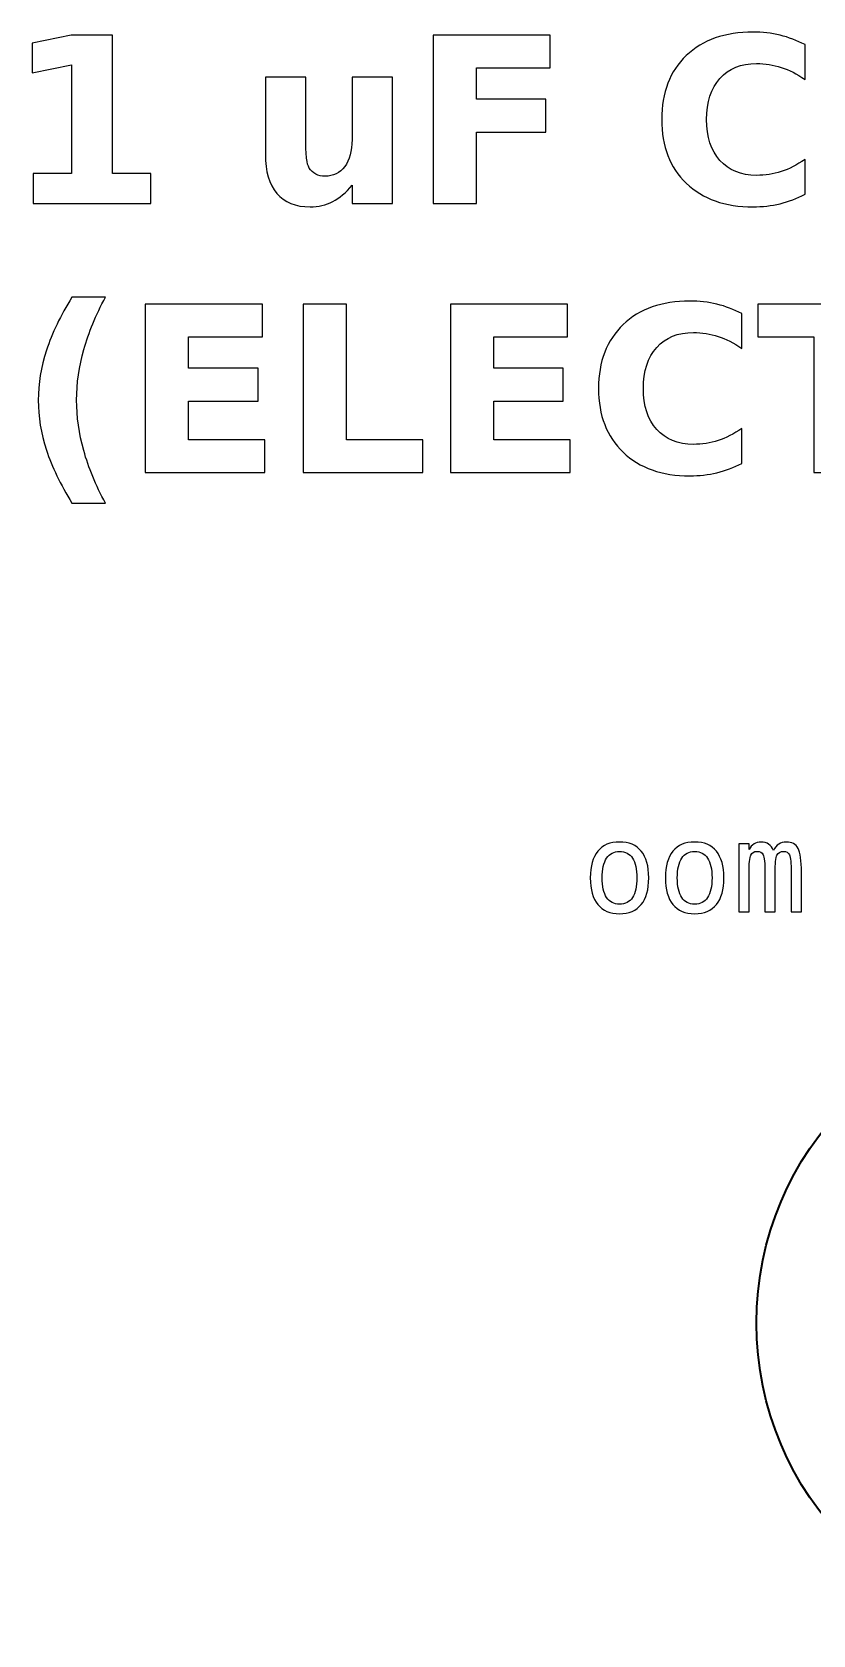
# Model space of a CAD drawing. Header units: centimetres. Extents: x -11.33 to -9.65, y -15.1 to -13.82.
# Drawn here: x -11.331 to -10.705, y -15.1 to -13.815 of the extents above; entities that cross this region are included whole.
import ezdxf

# ---------------------------------------------------------------- set-up
doc = ezdxf.new("R2010")
doc.units = ezdxf.units.CM
doc.header["$MEASUREMENT"] = 0
doc.layers.add('Layer 1', color=7, linetype='Continuous')

msp = doc.modelspace()

# ---------------------------------------------------------------- linework, layer by layer
at = {"layer": 'Layer 1', "color": 7, "lineweight": 35}
msp.add_ellipse((-10.5, -14.85), major_axis=(0, 0.25), ratio=1, dxfattribs=at)
at = {"layer": 'Layer 1', "color": 250}
for points, knots in [([(-11.32972, -13.9288), (-11.32972, -13.9288), (-11.29897, -13.9288), (-11.29897, -13.9288), (-11.29897, -13.9288), (-11.29897, -13.9288), (-11.29897, -13.84154), (-11.29897, -13.84154), (-11.29897, -13.84154), (-11.29897, -13.84154), (-11.33052, -13.84805), (-11.33052, -13.84805), (-11.33052, -13.84805), (-11.33052, -13.84805), (-11.33052, -13.82435), (-11.33052, -13.82435), (-11.33052, -13.82435), (-11.33052, -13.82435), (-11.29916, -13.81783), (-11.29916, -13.81783), (-11.29916, -13.81783), (-11.29916, -13.81783), (-11.26607, -13.81783), (-11.26607, -13.81783), (-11.26607, -13.81783), (-11.26607, -13.81783), (-11.26607, -13.9288), (-11.26607, -13.9288), (-11.26607, -13.9288), (-11.26607, -13.9288), (-11.23532, -13.9288), (-11.23532, -13.9288), (-11.23532, -13.9288), (-11.23532, -13.9288), (-11.23532, -13.95285), (-11.23532, -13.95285), (-11.23532, -13.95285), (-11.23532, -13.95285), (-11.32972, -13.95285), (-11.32972, -13.95285), (-11.32972, -13.95285), (-11.32972, -13.95285), (-11.32972, -13.9288), (-11.32972, -13.9288)], [0, 0, 0, 0, 0.0909091, 0.0909091, 0.0909091, 0.0909091, 0.1818182, 0.1818182, 0.1818182, 0.1818182, 0.2727273, 0.2727273, 0.2727273, 0.2727273, 0.3636364, 0.3636364, 0.3636364, 0.3636364, 0.4545455, 0.4545455, 0.4545455, 0.4545455, 0.5454545, 0.5454545, 0.5454545, 0.5454545, 0.6363636, 0.6363636, 0.6363636, 0.6363636, 0.7272727, 0.7272727, 0.7272727, 0.7272727, 0.8181818, 0.8181818, 0.8181818, 0.8181818, 0.9090909, 0.9090909, 0.9090909, 0.9090909, 1, 1, 1, 1]), ([(-11.00921, -13.81783), (-11.00921, -13.81783), (-10.91525, -13.81783), (-10.91525, -13.81783), (-10.91525, -13.81783), (-10.91525, -13.81783), (-10.91525, -13.84416), (-10.91525, -13.84416), (-10.91525, -13.84416), (-10.91525, -13.84416), (-10.97439, -13.84416), (-10.97439, -13.84416), (-10.97439, -13.84416), (-10.97439, -13.84416), (-10.97439, -13.86929), (-10.97439, -13.86929), (-10.97439, -13.86929), (-10.97439, -13.86929), (-10.91877, -13.86929), (-10.91877, -13.86929), (-10.91877, -13.86929), (-10.91877, -13.86929), (-10.91877, -13.89562), (-10.91877, -13.89562), (-10.91877, -13.89562), (-10.91877, -13.89562), (-10.97439, -13.89562), (-10.97439, -13.89562), (-10.97439, -13.89562), (-10.97439, -13.89562), (-10.97439, -13.95285), (-10.97439, -13.95285), (-10.97439, -13.95285), (-10.97439, -13.95285), (-11.00921, -13.95285), (-11.00921, -13.95285), (-11.00921, -13.95285), (-11.00921, -13.95285), (-11.00921, -13.81783), (-11.00921, -13.81783)], [0, 0, 0, 0, 0.1, 0.1, 0.1, 0.1, 0.2, 0.2, 0.2, 0.2, 0.3, 0.3, 0.3, 0.3, 0.4, 0.4, 0.4, 0.4, 0.5, 0.5, 0.5, 0.5, 0.6, 0.6, 0.6, 0.6, 0.7, 0.7, 0.7, 0.7, 0.8, 0.8, 0.8, 0.8, 0.9, 0.9, 0.9, 0.9, 1, 1, 1, 1]), ([(-10.71112, -13.94544), (-10.71751, -13.94874), (-10.72418, -13.95124), (-10.73112, -13.95294), (-10.73112, -13.95294), (-10.73804, -13.95464), (-10.74529, -13.95547), (-10.75282, -13.95547), (-10.75282, -13.95547), (-10.77529, -13.95547), (-10.79311, -13.94918), (-10.80626, -13.93661), (-10.80626, -13.93661), (-10.81941, -13.92405), (-10.82598, -13.90701), (-10.82598, -13.88546), (-10.82598, -13.88546), (-10.82598, -13.86389), (-10.81941, -13.84682), (-10.80626, -13.83425), (-10.80626, -13.83425), (-10.79311, -13.82169), (-10.77529, -13.81539), (-10.75282, -13.81539), (-10.75282, -13.81539), (-10.74529, -13.81539), (-10.73804, -13.81623), (-10.73112, -13.81792), (-10.73112, -13.81792), (-10.72418, -13.81962), (-10.71751, -13.82212), (-10.71112, -13.82543), (-10.71112, -13.82543), (-10.71112, -13.82543), (-10.71112, -13.85336), (-10.71112, -13.85336), (-10.71112, -13.85336), (-10.71757, -13.84895), (-10.72393, -13.84574), (-10.7302, -13.8437), (-10.7302, -13.8437), (-10.73646, -13.84163), (-10.74307, -13.84061), (-10.75001, -13.84061), (-10.75001, -13.84061), (-10.76242, -13.84061), (-10.77221, -13.84459), (-10.77931, -13.85256), (-10.77931, -13.85256), (-10.78644, -13.86052), (-10.78999, -13.87148), (-10.78999, -13.88546), (-10.78999, -13.88546), (-10.78999, -13.89942), (-10.78644, -13.91034), (-10.77931, -13.91831), (-10.77931, -13.91831), (-10.77221, -13.92627), (-10.76242, -13.93025), (-10.75001, -13.93025), (-10.75001, -13.93025), (-10.74307, -13.93025), (-10.73646, -13.92924), (-10.7302, -13.92717), (-10.7302, -13.92717), (-10.72393, -13.92513), (-10.71757, -13.92192), (-10.71112, -13.91751), (-10.71112, -13.91751), (-10.71112, -13.91751), (-10.71112, -13.94544), (-10.71112, -13.94544)], [0, 0, 0, 0, 0.0555556, 0.0555556, 0.0555556, 0.0555556, 0.1111111, 0.1111111, 0.1111111, 0.1111111, 0.1666667, 0.1666667, 0.1666667, 0.1666667, 0.2222222, 0.2222222, 0.2222222, 0.2222222, 0.2777778, 0.2777778, 0.2777778, 0.2777778, 0.3333333, 0.3333333, 0.3333333, 0.3333333, 0.3888889, 0.3888889, 0.3888889, 0.3888889, 0.4444444, 0.4444444, 0.4444444, 0.4444444, 0.5, 0.5, 0.5, 0.5, 0.5555556, 0.5555556, 0.5555556, 0.5555556, 0.6111111, 0.6111111, 0.6111111, 0.6111111, 0.6666667, 0.6666667, 0.6666667, 0.6666667, 0.7222222, 0.7222222, 0.7222222, 0.7222222, 0.7777778, 0.7777778, 0.7777778, 0.7777778, 0.8333333, 0.8333333, 0.8333333, 0.8333333, 0.8888889, 0.8888889, 0.8888889, 0.8888889, 0.9444444, 0.9444444, 0.9444444, 0.9444444, 1, 1, 1, 1]), ([(-11.14358, -13.91343), (-11.14358, -13.91343), (-11.14358, -13.85157), (-11.14358, -13.85157), (-11.14358, -13.85157), (-11.14358, -13.85157), (-11.11102, -13.85157), (-11.11102, -13.85157), (-11.11102, -13.85157), (-11.11102, -13.85157), (-11.11102, -13.8617), (-11.11102, -13.8617), (-11.11102, -13.8617), (-11.11102, -13.86719), (-11.11105, -13.87407), (-11.11111, -13.88235), (-11.11111, -13.88235), (-11.11117, -13.89065), (-11.1112, -13.89618), (-11.1112, -13.89895), (-11.1112, -13.89895), (-11.1112, -13.9071), (-11.11099, -13.91297), (-11.11055, -13.91655), (-11.11055, -13.91655), (-11.11015, -13.92013), (-11.10941, -13.92272), (-11.10839, -13.92436), (-11.10839, -13.92436), (-11.10707, -13.92649), (-11.10534, -13.92809), (-11.10321, -13.92924), (-11.10321, -13.92924), (-11.10105, -13.93038), (-11.09861, -13.93096), (-11.09583, -13.93096), (-11.09583, -13.93096), (-11.08907, -13.93096), (-11.08376, -13.92837), (-11.0799, -13.92319), (-11.0799, -13.92319), (-11.07604, -13.918), (-11.07413, -13.91081), (-11.07413, -13.90158), (-11.07413, -13.90158), (-11.07413, -13.90158), (-11.07413, -13.85157), (-11.07413, -13.85157), (-11.07413, -13.85157), (-11.07413, -13.85157), (-11.04175, -13.85157), (-11.04175, -13.85157), (-11.04175, -13.85157), (-11.04175, -13.85157), (-11.04175, -13.95285), (-11.04175, -13.95285), (-11.04175, -13.95285), (-11.04175, -13.95285), (-11.07413, -13.95285), (-11.07413, -13.95285), (-11.07413, -13.95285), (-11.07413, -13.95285), (-11.07413, -13.93819), (-11.07413, -13.93819), (-11.07413, -13.93819), (-11.07901, -13.94411), (-11.08419, -13.94847), (-11.08962, -13.95128), (-11.08962, -13.95128), (-11.09509, -13.95408), (-11.10111, -13.95547), (-11.10768, -13.95547), (-11.10768, -13.95547), (-11.11938, -13.95547), (-11.12827, -13.95189), (-11.13441, -13.9447), (-11.13441, -13.9447), (-11.14053, -13.93754), (-11.14358, -13.92711), (-11.14358, -13.91343)], [0, 0, 0, 0, 0.05, 0.05, 0.05, 0.05, 0.1, 0.1, 0.1, 0.1, 0.15, 0.15, 0.15, 0.15, 0.2, 0.2, 0.2, 0.2, 0.25, 0.25, 0.25, 0.25, 0.3, 0.3, 0.3, 0.3, 0.35, 0.35, 0.35, 0.35, 0.4, 0.4, 0.4, 0.4, 0.45, 0.45, 0.45, 0.45, 0.5, 0.5, 0.5, 0.5, 0.55, 0.55, 0.55, 0.55, 0.6, 0.6, 0.6, 0.6, 0.65, 0.65, 0.65, 0.65, 0.7, 0.7, 0.7, 0.7, 0.75, 0.75, 0.75, 0.75, 0.8, 0.8, 0.8, 0.8, 0.85, 0.85, 0.85, 0.85, 0.9, 0.9, 0.9, 0.9, 0.95, 0.95, 0.95, 0.95, 1, 1, 1, 1]), ([(-11.27169, -14.19286), (-11.27169, -14.19286), (-11.29854, -14.19286), (-11.29854, -14.19286), (-11.29854, -14.19286), (-11.30777, -14.17798), (-11.31459, -14.16381), (-11.31898, -14.15038), (-11.31898, -14.15038), (-11.32339, -14.13699), (-11.32558, -14.12368), (-11.32558, -14.11047), (-11.32558, -14.11047), (-11.32558, -14.09726), (-11.32336, -14.08389), (-11.31895, -14.07037), (-11.31895, -14.07037), (-11.3145, -14.05682), (-11.30771, -14.04268), (-11.29854, -14.0279), (-11.29854, -14.0279), (-11.29854, -14.0279), (-11.27169, -14.0279), (-11.27169, -14.0279), (-11.27169, -14.0279), (-11.2794, -14.04219), (-11.28518, -14.05617), (-11.28903, -14.06982), (-11.28903, -14.06982), (-11.29289, -14.08346), (-11.29484, -14.09695), (-11.29484, -14.11028), (-11.29484, -14.11028), (-11.29484, -14.12362), (-11.29292, -14.13711), (-11.2891, -14.15081), (-11.2891, -14.15081), (-11.28527, -14.16449), (-11.27946, -14.1785), (-11.27169, -14.19286)], [0, 0, 0, 0, 0.1, 0.1, 0.1, 0.1, 0.2, 0.2, 0.2, 0.2, 0.3, 0.3, 0.3, 0.3, 0.4, 0.4, 0.4, 0.4, 0.5, 0.5, 0.5, 0.5, 0.6, 0.6, 0.6, 0.6, 0.7, 0.7, 0.7, 0.7, 0.8, 0.8, 0.8, 0.8, 0.9, 0.9, 0.9, 0.9, 1, 1, 1, 1]), ([(-11.23986, -14.03342), (-11.23986, -14.03342), (-11.1459, -14.03342), (-11.1459, -14.03342), (-11.1459, -14.03342), (-11.1459, -14.03342), (-11.1459, -14.05975), (-11.1459, -14.05975), (-11.1459, -14.05975), (-11.1459, -14.05975), (-11.20504, -14.05975), (-11.20504, -14.05975), (-11.20504, -14.05975), (-11.20504, -14.05975), (-11.20504, -14.08488), (-11.20504, -14.08488), (-11.20504, -14.08488), (-11.20504, -14.08488), (-11.14945, -14.08488), (-11.14945, -14.08488), (-11.14945, -14.08488), (-11.14945, -14.08488), (-11.14945, -14.11121), (-11.14945, -14.11121), (-11.14945, -14.11121), (-11.14945, -14.11121), (-11.20504, -14.11121), (-11.20504, -14.11121), (-11.20504, -14.11121), (-11.20504, -14.11121), (-11.20504, -14.14211), (-11.20504, -14.14211), (-11.20504, -14.14211), (-11.20504, -14.14211), (-11.14392, -14.14211), (-11.14392, -14.14211), (-11.14392, -14.14211), (-11.14392, -14.14211), (-11.14392, -14.16844), (-11.14392, -14.16844), (-11.14392, -14.16844), (-11.14392, -14.16844), (-11.23986, -14.16844), (-11.23986, -14.16844), (-11.23986, -14.16844), (-11.23986, -14.16844), (-11.23986, -14.03342), (-11.23986, -14.03342)], [0, 0, 0, 0, 0.0833333, 0.0833333, 0.0833333, 0.0833333, 0.1666667, 0.1666667, 0.1666667, 0.1666667, 0.25, 0.25, 0.25, 0.25, 0.3333333, 0.3333333, 0.3333333, 0.3333333, 0.4166667, 0.4166667, 0.4166667, 0.4166667, 0.5, 0.5, 0.5, 0.5, 0.5833333, 0.5833333, 0.5833333, 0.5833333, 0.6666667, 0.6666667, 0.6666667, 0.6666667, 0.75, 0.75, 0.75, 0.75, 0.8333333, 0.8333333, 0.8333333, 0.8333333, 0.9166667, 0.9166667, 0.9166667, 0.9166667, 1, 1, 1, 1]), ([(-11.11333, -14.03342), (-11.11333, -14.03342), (-11.07851, -14.03342), (-11.07851, -14.03342), (-11.07851, -14.03342), (-11.07851, -14.03342), (-11.07851, -14.14211), (-11.07851, -14.14211), (-11.07851, -14.14211), (-11.07851, -14.14211), (-11.01739, -14.14211), (-11.01739, -14.14211), (-11.01739, -14.14211), (-11.01739, -14.14211), (-11.01739, -14.16844), (-11.01739, -14.16844), (-11.01739, -14.16844), (-11.01739, -14.16844), (-11.11333, -14.16844), (-11.11333, -14.16844), (-11.11333, -14.16844), (-11.11333, -14.16844), (-11.11333, -14.03342), (-11.11333, -14.03342)], [0, 0, 0, 0, 0.1666667, 0.1666667, 0.1666667, 0.1666667, 0.3333333, 0.3333333, 0.3333333, 0.3333333, 0.5, 0.5, 0.5, 0.5, 0.6666667, 0.6666667, 0.6666667, 0.6666667, 0.8333333, 0.8333333, 0.8333333, 0.8333333, 1, 1, 1, 1]), ([(-10.99532, -14.03342), (-10.99532, -14.03342), (-10.90136, -14.03342), (-10.90136, -14.03342), (-10.90136, -14.03342), (-10.90136, -14.03342), (-10.90136, -14.05975), (-10.90136, -14.05975), (-10.90136, -14.05975), (-10.90136, -14.05975), (-10.9605, -14.05975), (-10.9605, -14.05975), (-10.9605, -14.05975), (-10.9605, -14.05975), (-10.9605, -14.08488), (-10.9605, -14.08488), (-10.9605, -14.08488), (-10.9605, -14.08488), (-10.90491, -14.08488), (-10.90491, -14.08488), (-10.90491, -14.08488), (-10.90491, -14.08488), (-10.90491, -14.11121), (-10.90491, -14.11121), (-10.90491, -14.11121), (-10.90491, -14.11121), (-10.9605, -14.11121), (-10.9605, -14.11121), (-10.9605, -14.11121), (-10.9605, -14.11121), (-10.9605, -14.14211), (-10.9605, -14.14211), (-10.9605, -14.14211), (-10.9605, -14.14211), (-10.89938, -14.14211), (-10.89938, -14.14211), (-10.89938, -14.14211), (-10.89938, -14.14211), (-10.89938, -14.16844), (-10.89938, -14.16844), (-10.89938, -14.16844), (-10.89938, -14.16844), (-10.99532, -14.16844), (-10.99532, -14.16844), (-10.99532, -14.16844), (-10.99532, -14.16844), (-10.99532, -14.03342), (-10.99532, -14.03342)], [0, 0, 0, 0, 0.0833333, 0.0833333, 0.0833333, 0.0833333, 0.1666667, 0.1666667, 0.1666667, 0.1666667, 0.25, 0.25, 0.25, 0.25, 0.3333333, 0.3333333, 0.3333333, 0.3333333, 0.4166667, 0.4166667, 0.4166667, 0.4166667, 0.5, 0.5, 0.5, 0.5, 0.5833333, 0.5833333, 0.5833333, 0.5833333, 0.6666667, 0.6666667, 0.6666667, 0.6666667, 0.75, 0.75, 0.75, 0.75, 0.8333333, 0.8333333, 0.8333333, 0.8333333, 0.9166667, 0.9166667, 0.9166667, 0.9166667, 1, 1, 1, 1]), ([(-10.76171, -14.16103), (-10.7681, -14.16433), (-10.77477, -14.16683), (-10.78171, -14.16853), (-10.78171, -14.16853), (-10.78863, -14.17023), (-10.79588, -14.17106), (-10.80341, -14.17106), (-10.80341, -14.17106), (-10.82588, -14.17106), (-10.8437, -14.16477), (-10.85685, -14.1522), (-10.85685, -14.1522), (-10.87, -14.13964), (-10.87657, -14.1226), (-10.87657, -14.10105), (-10.87657, -14.10105), (-10.87657, -14.07948), (-10.87, -14.06241), (-10.85685, -14.04984), (-10.85685, -14.04984), (-10.8437, -14.03728), (-10.82588, -14.03098), (-10.80341, -14.03098), (-10.80341, -14.03098), (-10.79588, -14.03098), (-10.78863, -14.03182), (-10.78171, -14.03351), (-10.78171, -14.03351), (-10.77477, -14.03521), (-10.7681, -14.03771), (-10.76171, -14.04102), (-10.76171, -14.04102), (-10.76171, -14.04102), (-10.76171, -14.06895), (-10.76171, -14.06895), (-10.76171, -14.06895), (-10.76816, -14.06454), (-10.77452, -14.06133), (-10.78079, -14.05929), (-10.78079, -14.05929), (-10.78705, -14.05722), (-10.79366, -14.0562), (-10.8006, -14.0562), (-10.8006, -14.0562), (-10.81301, -14.0562), (-10.8228, -14.06018), (-10.8299, -14.06815), (-10.8299, -14.06815), (-10.83703, -14.07611), (-10.84058, -14.08707), (-10.84058, -14.10105), (-10.84058, -14.10105), (-10.84058, -14.11501), (-10.83703, -14.12593), (-10.8299, -14.1339), (-10.8299, -14.1339), (-10.8228, -14.14186), (-10.81301, -14.14584), (-10.8006, -14.14584), (-10.8006, -14.14584), (-10.79366, -14.14584), (-10.78705, -14.14483), (-10.78079, -14.14276), (-10.78079, -14.14276), (-10.77452, -14.14072), (-10.76816, -14.13751), (-10.76171, -14.1331), (-10.76171, -14.1331), (-10.76171, -14.1331), (-10.76171, -14.16103), (-10.76171, -14.16103)], [0, 0, 0, 0, 0.0555556, 0.0555556, 0.0555556, 0.0555556, 0.1111111, 0.1111111, 0.1111111, 0.1111111, 0.1666667, 0.1666667, 0.1666667, 0.1666667, 0.2222222, 0.2222222, 0.2222222, 0.2222222, 0.2777778, 0.2777778, 0.2777778, 0.2777778, 0.3333333, 0.3333333, 0.3333333, 0.3333333, 0.3888889, 0.3888889, 0.3888889, 0.3888889, 0.4444444, 0.4444444, 0.4444444, 0.4444444, 0.5, 0.5, 0.5, 0.5, 0.5555556, 0.5555556, 0.5555556, 0.5555556, 0.6111111, 0.6111111, 0.6111111, 0.6111111, 0.6666667, 0.6666667, 0.6666667, 0.6666667, 0.7222222, 0.7222222, 0.7222222, 0.7222222, 0.7777778, 0.7777778, 0.7777778, 0.7777778, 0.8333333, 0.8333333, 0.8333333, 0.8333333, 0.8888889, 0.8888889, 0.8888889, 0.8888889, 0.9444444, 0.9444444, 0.9444444, 0.9444444, 1, 1, 1, 1]), ([(-10.74899, -14.03342), (-10.74899, -14.03342), (-10.62456, -14.03342), (-10.62456, -14.03342), (-10.62456, -14.03342), (-10.62456, -14.03342), (-10.62456, -14.05975), (-10.62456, -14.05975), (-10.62456, -14.05975), (-10.62456, -14.05975), (-10.66932, -14.05975), (-10.66932, -14.05975), (-10.66932, -14.05975), (-10.66932, -14.05975), (-10.66932, -14.16844), (-10.66932, -14.16844), (-10.66932, -14.16844), (-10.66932, -14.16844), (-10.70414, -14.16844), (-10.70414, -14.16844), (-10.70414, -14.16844), (-10.70414, -14.16844), (-10.70414, -14.05975), (-10.70414, -14.05975), (-10.70414, -14.05975), (-10.70414, -14.05975), (-10.74899, -14.05975), (-10.74899, -14.05975), (-10.74899, -14.05975), (-10.74899, -14.05975), (-10.74899, -14.03342), (-10.74899, -14.03342)], [0, 0, 0, 0, 0.125, 0.125, 0.125, 0.125, 0.25, 0.25, 0.25, 0.25, 0.375, 0.375, 0.375, 0.375, 0.5, 0.5, 0.5, 0.5, 0.625, 0.625, 0.625, 0.625, 0.75, 0.75, 0.75, 0.75, 0.875, 0.875, 0.875, 0.875, 1, 1, 1, 1]), ([(-10.85975, -14.46453), (-10.85216, -14.46453), (-10.84636, -14.46698), (-10.84235, -14.4719), (-10.84235, -14.4719), (-10.83833, -14.47681), (-10.83631, -14.48393), (-10.83631, -14.49323), (-10.83631, -14.49323), (-10.83631, -14.50258), (-10.83831, -14.5097), (-10.84231, -14.5146), (-10.84231, -14.5146), (-10.84633, -14.5195), (-10.85213, -14.52195), (-10.85975, -14.52195), (-10.85975, -14.52195), (-10.86735, -14.52195), (-10.87313, -14.5195), (-10.87715, -14.5146), (-10.87715, -14.5146), (-10.88115, -14.5097), (-10.88315, -14.50258), (-10.88315, -14.49323), (-10.88315, -14.49323), (-10.88315, -14.48393), (-10.88115, -14.47681), (-10.87715, -14.4719), (-10.87715, -14.4719), (-10.87313, -14.46698), (-10.86735, -14.46453), (-10.85975, -14.46453)], [0, 0, 0, 0, 0.125, 0.125, 0.125, 0.125, 0.25, 0.25, 0.25, 0.25, 0.375, 0.375, 0.375, 0.375, 0.5, 0.5, 0.5, 0.5, 0.625, 0.625, 0.625, 0.625, 0.75, 0.75, 0.75, 0.75, 0.875, 0.875, 0.875, 0.875, 1, 1, 1, 1]), ([(-10.79955, -14.46453), (-10.79196, -14.46453), (-10.78616, -14.46698), (-10.78215, -14.4719), (-10.78215, -14.4719), (-10.77813, -14.47681), (-10.77611, -14.48393), (-10.77611, -14.49323), (-10.77611, -14.49323), (-10.77611, -14.50258), (-10.77811, -14.5097), (-10.78211, -14.5146), (-10.78211, -14.5146), (-10.78613, -14.5195), (-10.79193, -14.52195), (-10.79955, -14.52195), (-10.79955, -14.52195), (-10.80715, -14.52195), (-10.81293, -14.5195), (-10.81695, -14.5146), (-10.81695, -14.5146), (-10.82095, -14.5097), (-10.82295, -14.50258), (-10.82295, -14.49323), (-10.82295, -14.49323), (-10.82295, -14.48393), (-10.82095, -14.47681), (-10.81695, -14.4719), (-10.81695, -14.4719), (-10.81293, -14.46698), (-10.80715, -14.46453), (-10.79955, -14.46453)], [0, 0, 0, 0, 0.125, 0.125, 0.125, 0.125, 0.25, 0.25, 0.25, 0.25, 0.375, 0.375, 0.375, 0.375, 0.5, 0.5, 0.5, 0.5, 0.625, 0.625, 0.625, 0.625, 0.75, 0.75, 0.75, 0.75, 0.875, 0.875, 0.875, 0.875, 1, 1, 1, 1]), ([(-10.73643, -14.47141), (-10.73533, -14.46906), (-10.73391, -14.46733), (-10.7322, -14.46621), (-10.7322, -14.46621), (-10.7305, -14.4651), (-10.72843, -14.46453), (-10.72603, -14.46453), (-10.72603, -14.46453), (-10.72163, -14.46453), (-10.71853, -14.46623), (-10.71673, -14.46963), (-10.71673, -14.46963), (-10.71491, -14.47303), (-10.71401, -14.47943), (-10.71401, -14.48885), (-10.71401, -14.48885), (-10.71401, -14.48885), (-10.71401, -14.52053), (-10.71401, -14.52053), (-10.71401, -14.52053), (-10.71401, -14.52053), (-10.72221, -14.52053), (-10.72221, -14.52053), (-10.72221, -14.52053), (-10.72221, -14.52053), (-10.72221, -14.48923), (-10.72221, -14.48923), (-10.72221, -14.48923), (-10.72221, -14.48151), (-10.72265, -14.47673), (-10.72351, -14.47485), (-10.72351, -14.47485), (-10.72436, -14.47298), (-10.72595, -14.47205), (-10.72823, -14.47205), (-10.72823, -14.47205), (-10.73083, -14.47205), (-10.73261, -14.47305), (-10.73358, -14.47505), (-10.73358, -14.47505), (-10.73453, -14.47705), (-10.73501, -14.48178), (-10.73501, -14.48923), (-10.73501, -14.48923), (-10.73501, -14.48923), (-10.73501, -14.52053), (-10.73501, -14.52053), (-10.73501, -14.52053), (-10.73501, -14.52053), (-10.74321, -14.52053), (-10.74321, -14.52053), (-10.74321, -14.52053), (-10.74321, -14.52053), (-10.74321, -14.48923), (-10.74321, -14.48923), (-10.74321, -14.48923), (-10.74321, -14.48141), (-10.74368, -14.4766), (-10.74461, -14.47478), (-10.74461, -14.47478), (-10.74553, -14.47296), (-10.7472, -14.47205), (-10.74961, -14.47205), (-10.74961, -14.47205), (-10.752, -14.47205), (-10.75365, -14.47305), (-10.75456, -14.47505), (-10.75456, -14.47505), (-10.7555, -14.47705), (-10.75596, -14.48178), (-10.75596, -14.48923), (-10.75596, -14.48923), (-10.75596, -14.48923), (-10.75596, -14.52053), (-10.75596, -14.52053), (-10.75596, -14.52053), (-10.75596, -14.52053), (-10.76411, -14.52053), (-10.76411, -14.52053), (-10.76411, -14.52053), (-10.76411, -14.52053), (-10.76411, -14.46585), (-10.76411, -14.46585), (-10.76411, -14.46585), (-10.76411, -14.46585), (-10.75596, -14.46585), (-10.75596, -14.46585), (-10.75596, -14.46585), (-10.75596, -14.46585), (-10.75596, -14.47053), (-10.75596, -14.47053), (-10.75596, -14.47053), (-10.7549, -14.46858), (-10.75355, -14.4671), (-10.75193, -14.46606), (-10.75193, -14.46606), (-10.75033, -14.46505), (-10.7485, -14.46453), (-10.74645, -14.46453), (-10.74645, -14.46453), (-10.74396, -14.46453), (-10.74191, -14.4651), (-10.74026, -14.46623), (-10.74026, -14.46623), (-10.73861, -14.46738), (-10.73735, -14.4691), (-10.73643, -14.47141)], [0, 0, 0, 0, 0.037037, 0.037037, 0.037037, 0.037037, 0.0740741, 0.0740741, 0.0740741, 0.0740741, 0.1111111, 0.1111111, 0.1111111, 0.1111111, 0.1481481, 0.1481481, 0.1481481, 0.1481481, 0.1851852, 0.1851852, 0.1851852, 0.1851852, 0.2222222, 0.2222222, 0.2222222, 0.2222222, 0.2592593, 0.2592593, 0.2592593, 0.2592593, 0.2962963, 0.2962963, 0.2962963, 0.2962963, 0.3333333, 0.3333333, 0.3333333, 0.3333333, 0.3703704, 0.3703704, 0.3703704, 0.3703704, 0.4074074, 0.4074074, 0.4074074, 0.4074074, 0.4444444, 0.4444444, 0.4444444, 0.4444444, 0.4814815, 0.4814815, 0.4814815, 0.4814815, 0.5185185, 0.5185185, 0.5185185, 0.5185185, 0.5555556, 0.5555556, 0.5555556, 0.5555556, 0.5925926, 0.5925926, 0.5925926, 0.5925926, 0.6296296, 0.6296296, 0.6296296, 0.6296296, 0.6666667, 0.6666667, 0.6666667, 0.6666667, 0.7037037, 0.7037037, 0.7037037, 0.7037037, 0.7407407, 0.7407407, 0.7407407, 0.7407407, 0.7777778, 0.7777778, 0.7777778, 0.7777778, 0.8148148, 0.8148148, 0.8148148, 0.8148148, 0.8518519, 0.8518519, 0.8518519, 0.8518519, 0.8888889, 0.8888889, 0.8888889, 0.8888889, 0.9259259, 0.9259259, 0.9259259, 0.9259259, 0.962963, 0.962963, 0.962963, 0.962963, 1, 1, 1, 1]), ([(-10.85975, -14.47215), (-10.86431, -14.47215), (-10.86776, -14.47391), (-10.87011, -14.47746), (-10.87011, -14.47746), (-10.87246, -14.48101), (-10.87363, -14.48628), (-10.87363, -14.49323), (-10.87363, -14.49323), (-10.87363, -14.50016), (-10.87246, -14.50541), (-10.87011, -14.50898), (-10.87011, -14.50898), (-10.86776, -14.51255), (-10.86431, -14.51433), (-10.85975, -14.51433), (-10.85975, -14.51433), (-10.85516, -14.51433), (-10.8517, -14.51255), (-10.84935, -14.50898), (-10.84935, -14.50898), (-10.847, -14.50541), (-10.84583, -14.50016), (-10.84583, -14.49323), (-10.84583, -14.49323), (-10.84583, -14.48628), (-10.847, -14.48101), (-10.84935, -14.47746), (-10.84935, -14.47746), (-10.8517, -14.47391), (-10.85516, -14.47215), (-10.85975, -14.47215)], [0, 0, 0, 0, 0.125, 0.125, 0.125, 0.125, 0.25, 0.25, 0.25, 0.25, 0.375, 0.375, 0.375, 0.375, 0.5, 0.5, 0.5, 0.5, 0.625, 0.625, 0.625, 0.625, 0.75, 0.75, 0.75, 0.75, 0.875, 0.875, 0.875, 0.875, 1, 1, 1, 1]), ([(-10.79955, -14.47215), (-10.80411, -14.47215), (-10.80756, -14.47391), (-10.80991, -14.47746), (-10.80991, -14.47746), (-10.81226, -14.48101), (-10.81343, -14.48628), (-10.81343, -14.49323), (-10.81343, -14.49323), (-10.81343, -14.50016), (-10.81226, -14.50541), (-10.80991, -14.50898), (-10.80991, -14.50898), (-10.80756, -14.51255), (-10.80411, -14.51433), (-10.79955, -14.51433), (-10.79955, -14.51433), (-10.79496, -14.51433), (-10.7915, -14.51255), (-10.78915, -14.50898), (-10.78915, -14.50898), (-10.7868, -14.50541), (-10.78563, -14.50016), (-10.78563, -14.49323), (-10.78563, -14.49323), (-10.78563, -14.48628), (-10.7868, -14.48101), (-10.78915, -14.47746), (-10.78915, -14.47746), (-10.7915, -14.47391), (-10.79496, -14.47215), (-10.79955, -14.47215)], [0, 0, 0, 0, 0.125, 0.125, 0.125, 0.125, 0.25, 0.25, 0.25, 0.25, 0.375, 0.375, 0.375, 0.375, 0.5, 0.5, 0.5, 0.5, 0.625, 0.625, 0.625, 0.625, 0.75, 0.75, 0.75, 0.75, 0.875, 0.875, 0.875, 0.875, 1, 1, 1, 1])]:
    msp.add_open_spline(points, degree=3, knots=knots, dxfattribs=at)

doc.saveas('drawing.dxf')
